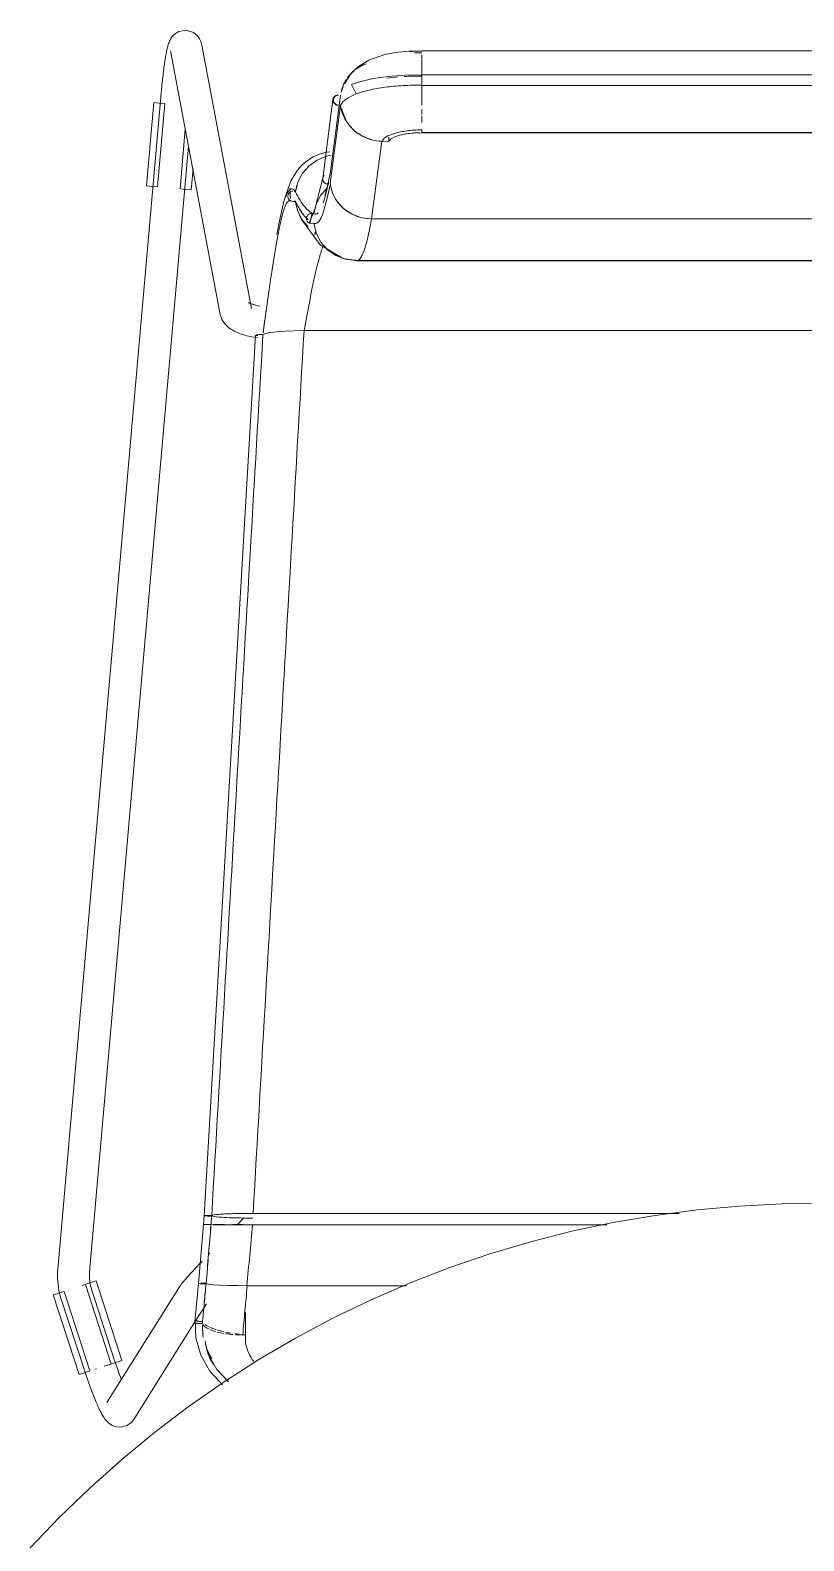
# Model space of a CAD drawing. Header units: millimetres. Extents: x 155927 to 326028, y -36033 to 97293.
# Drawn here: x 220294 to 220585, y 32156 to 32726 of the extents above; entities that cross this region are included whole.
import ezdxf

# ---------------------------------------------------------------- set-up
doc = ezdxf.new("R2010")
doc.units = ezdxf.units.MM
doc.header["$MEASUREMENT"] = 0
doc.layers.add('I-FURN', color=8, linetype='CONTINUOUS', lineweight=9)

msp = doc.modelspace()

# ---------------------------------------------------------------- linework, layer by layer
at = {"layer": 'I-FURN'}
for p, q in [((220348.02, 32724.24), (220347.16, 32723.34)), ((220349.67, 32725.29), (220348.02, 32724.24)), ((220352.43, 32725.77), (220349.67, 32725.29)), ((220355.18, 32724.94), (220352.43, 32725.77)), ((220355.18, 32724.94), (220356.76, 32723.61)), ((220345.2, 32718.29), (220345.11, 32717.83)), ((220345.3, 32718.73), (220345.2, 32718.29)), ((220345.4, 32719.16), (220345.3, 32718.73)), ((220345.51, 32719.57), (220345.4, 32719.16)), ((220345.62, 32719.97), (220345.51, 32719.57)), ((220345.73, 32720.37), (220345.62, 32719.97)), ((220345.85, 32720.77), (220345.73, 32720.37)), ((220346, 32721.17), (220345.85, 32720.77)), ((220346.17, 32721.6), (220346, 32721.17)), ((220346.38, 32722.07), (220346.17, 32721.6)), ((220346.68, 32722.63), (220346.38, 32722.07)), ((220347.16, 32723.34), (220346.68, 32722.63)), ((220356.76, 32723.61), (220357.51, 32722.53)), ((220357.51, 32722.53), (220357.88, 32721.73)), ((220357.88, 32721.73), (220358.1, 32721.11)), ((220358.1, 32721.11), (220358.23, 32720.59)), ((220358.23, 32720.59), (220358.32, 32720.18)), ((220377.14, 32620.89), (220358.32, 32720.18)), ((220344.27, 32712.88), (220344.18, 32712.25)), ((220344.36, 32713.5), (220344.27, 32712.88)), ((220344.45, 32714.1), (220344.36, 32713.5)), ((220344.54, 32714.69), (220344.45, 32714.1)), ((220344.64, 32715.26), (220344.54, 32714.69)), ((220344.73, 32715.81), (220344.64, 32715.26)), ((220344.82, 32716.34), (220344.73, 32715.81)), ((220344.92, 32716.86), (220344.82, 32716.34)), ((220345.01, 32717.35), (220344.92, 32716.86)), ((220345.11, 32717.83), (220345.01, 32717.35)), ((220346.53, 32717.94), (220365.34, 32618.65)), ((220421.29, 32714.45), (220417.41, 32712.06)), ((220427.34, 32716.58), (220421.29, 32714.45)), ((220431.38, 32717.37), (220427.34, 32716.58)), ((220436.2, 32717.88), (220431.38, 32717.37)), ((220441.23, 32717.99), (220436.2, 32717.88)), ((220441.23, 32717.99), (220441.23, 32717.82)), ((220736.08, 32717.99), (220441.23, 32717.99)), ((220441.23, 32717.69), (220441.23, 32717.97)), ((220441.23, 32714.75), (220441.23, 32716.5)), ((220441.23, 32711.89), (220441.23, 32714.47)), ((220343.5, 32706.72), (220343.43, 32705.98)), ((220343.58, 32707.44), (220343.5, 32706.72)), ((220343.66, 32708.16), (220343.58, 32707.44)), ((220343.75, 32708.87), (220343.66, 32708.16)), ((220343.83, 32709.57), (220343.75, 32708.87)), ((220343.92, 32710.26), (220343.83, 32709.57)), ((220344, 32710.93), (220343.92, 32710.26)), ((220344.09, 32711.6), (220344, 32710.93)), ((220344.18, 32712.25), (220344.09, 32711.6)), ((220414.93, 32709.77), (220412.26, 32705.87)), ((220417.41, 32712.06), (220414.93, 32709.77)), ((220422.94, 32707.53), (220418.25, 32706.43)), ((220428.56, 32708.37), (220422.94, 32707.53)), ((220434.69, 32708.86), (220428.56, 32708.37)), ((220441.23, 32708.95), (220434.69, 32708.86)), ((220441.23, 32711.73), (220441.23, 32708.71)), ((220441.23, 32708.71), (220441.23, 32711.72)), ((220736.08, 32708.95), (220441.23, 32708.95)), ((220441.23, 32705.1), (220441.23, 32708.95)), ((220441.23, 32708.95), (220441.23, 32708.88)), ((220441.23, 32708.88), (220441.23, 32708.69)), ((220441.23, 32708.69), (220441.23, 32708.38)), ((220441.23, 32708.38), (220441.23, 32707.99)), ((220441.23, 32707.99), (220441.23, 32707.54)), ((220441.23, 32707.54), (220441.23, 32707.05)), ((220441.23, 32707.05), (220441.23, 32706.55)), ((220343.05, 32702.09), (220304.1, 32258.77)), ((220343.07, 32702.25), (220343.05, 32702.09)), ((220343.13, 32703), (220343.07, 32702.25)), ((220343.2, 32703.75), (220343.13, 32703)), ((220343.28, 32704.5), (220343.2, 32703.75)), ((220343.35, 32705.25), (220343.28, 32704.5)), ((220343.43, 32705.98), (220343.35, 32705.25)), ((220410.61, 32701.24), (220406.77, 32671.55)), ((220412.26, 32705.87), (220412.16, 32705.67)), ((220418.25, 32706.43), (220414.8, 32705.27)), ((220414.8, 32705.27), (220416.56, 32701.73)), ((220441.23, 32706.55), (220441.23, 32706.07)), ((220441.23, 32706.07), (220441.23, 32705.66)), ((220441.23, 32705.66), (220441.23, 32705.33)), ((220441.23, 32705.33), (220441.23, 32705.1)), ((220441.23, 32705.02), (220441.23, 32701.21)), ((220441.23, 32701.21), (220441.23, 32705.02)), ((220441.23, 32704.99), (220736.08, 32704.99)), ((220337.48, 32667.08), (220340.24, 32698.49)), ((220340.24, 32698.49), (220342.28, 32698.31)), ((220341.71, 32666.7), (220344.47, 32698.11)), ((220342.28, 32698.31), (220344.34, 32698.13)), ((220407.77, 32699.68), (220403.92, 32669.91)), ((220410.59, 32697.7), (220406.75, 32668)), ((220410.16, 32697.71), (220409.84, 32695.27)), ((220441.23, 32697.46), (220441.23, 32701.01)), ((220441.23, 32693.99), (220441.23, 32695.83)), ((220441.23, 32691), (220441.23, 32693.47)), ((220352.13, 32688.44), (220350.16, 32665.96)), ((220428.87, 32685.5), (220428.87, 32683.83)), ((220428.87, 32683.83), (220429.51, 32684.69)), ((220429.51, 32684.69), (220430.86, 32685.48)), ((220430.86, 32685.48), (220432.85, 32686.15)), ((220432.85, 32686.15), (220435.34, 32686.66)), ((220435.34, 32686.66), (220438.19, 32686.98)), ((220438.19, 32686.98), (220441.23, 32687.09)), ((220736.08, 32687.15), (220441.23, 32687.15)), ((220441.23, 32687.09), (220736.08, 32687.09)), ((220316.06, 32257.72), (220353.34, 32682.07)), ((220402.73, 32679.1), (220400.36, 32678.07)), ((220405.37, 32678.24), (220401.86, 32676.84)), ((220405.23, 32679.76), (220402.73, 32679.1)), ((220406.65, 32679.9), (220405.23, 32679.76)), ((220407.11, 32678.61), (220405.37, 32678.24)), ((220405.38, 32678.24), (220407.12, 32678.61)), ((220422.3, 32654.62), (220426.16, 32683.9)), ((220426.16, 32683.9), (220428.87, 32683.83)), ((220354.39, 32665.59), (220355.08, 32673.48)), ((220394.45, 32673.05), (220391.94, 32668.93)), ((220396.18, 32675.01), (220394.45, 32673.05)), ((220398.16, 32676.69), (220396.18, 32675.01)), ((220398.78, 32674.67), (220396.29, 32671.84)), ((220400.36, 32678.07), (220398.16, 32676.69)), ((220401.86, 32676.84), (220398.78, 32674.67)), ((220339.52, 32666.9), (220337.48, 32667.08)), ((220341.59, 32666.71), (220339.52, 32666.9)), ((220391.94, 32668.93), (220389.27, 32661.31)), ((220394.55, 32668.52), (220393.65, 32664.89)), ((220393.65, 32664.89), (220394.17, 32667.37)), ((220396.29, 32671.84), (220394.55, 32668.52)), ((220403.93, 32669.98), (220400.97, 32658.37)), ((220403.97, 32670.14), (220403.91, 32669.67)), ((220403.91, 32669.67), (220403.97, 32669.2)), ((220404.16, 32670.58), (220403.97, 32670.14)), ((220403.97, 32669.2), (220404.16, 32668.76)), ((220404.45, 32670.97), (220404.16, 32670.58)), ((220404.16, 32668.76), (220404.46, 32668.38)), ((220404.46, 32668.38), (220404.84, 32668.08)), ((220404.84, 32668.08), (220405.29, 32667.89)), ((220405.29, 32667.89), (220405.78, 32667.81)), ((220405.52, 32666.04), (220406.89, 32672.33)), ((220405.78, 32667.81), (220406.28, 32667.84)), ((220406.75, 32668), (220406.85, 32667.33)), ((220352.34, 32665.77), (220350.28, 32665.95)), ((220354.39, 32665.59), (220352.34, 32665.77)), ((220389.27, 32661.31), (220387.38, 32652.79)), ((220390.85, 32663.67), (220390.77, 32663.19)), ((220390.77, 32663.19), (220390.83, 32662.7)), ((220390.78, 32663.19), (220390.85, 32663.67)), ((220390.84, 32662.7), (220390.78, 32663.19)), ((220390.83, 32662.7), (220391.02, 32662.24)), ((220391.02, 32662.24), (220390.84, 32662.7)), ((220390.85, 32663.67), (220391.05, 32664.13)), ((220391.04, 32664.13), (220390.85, 32663.67)), ((220391.31, 32661.84), (220391.02, 32662.24)), ((220391.02, 32662.24), (220391.3, 32661.84)), ((220391.34, 32664.52), (220391.04, 32664.13)), ((220391.05, 32664.13), (220391.35, 32664.52)), ((220391.3, 32661.84), (220391.68, 32661.52)), ((220391.69, 32661.52), (220391.31, 32661.84)), ((220391.73, 32664.83), (220391.34, 32664.52)), ((220391.35, 32664.52), (220391.73, 32664.83)), ((220392.74, 32665.81), (220391.58, 32666.14)), ((220391.58, 32666.14), (220391.77, 32662.29)), ((220391.68, 32661.52), (220392.13, 32661.31)), ((220392.14, 32661.32), (220391.69, 32661.52)), ((220391.73, 32664.83), (220392.19, 32665.02)), ((220392.19, 32665.02), (220391.73, 32664.83)), ((220392.13, 32661.31), (220392.63, 32661.22)), ((220392.63, 32661.23), (220392.14, 32661.32)), ((220392.19, 32665.02), (220392.68, 32665.1)), ((220392.68, 32665.1), (220392.19, 32665.02)), ((220393.13, 32661.26), (220392.63, 32661.23)), ((220392.63, 32661.22), (220393.13, 32661.25)), ((220393.6, 32661.41), (220393.13, 32661.26)), ((220393.13, 32661.25), (220393.6, 32661.4)), ((220393.65, 32664.89), (220393.18, 32665.06)), ((220393.18, 32665.05), (220393.65, 32664.89)), ((220394.39, 32657.79), (220393.6, 32661.41)), ((220393.6, 32661.4), (220394.38, 32657.79)), ((220403.26, 32663.63), (220401.5, 32660.24)), ((220405.76, 32666.51), (220403.26, 32663.63)), ((220404.76, 32663.6), (220405.52, 32666.04)), ((220409.38, 32661.24), (220411.87, 32658.49)), ((220394.38, 32657.79), (220396.02, 32654.47)), ((220396.03, 32654.47), (220394.39, 32657.79)), ((220395.97, 32654.39), (220395.08, 32656.14)), ((220398.02, 32655.72), (220397.83, 32655.26)), ((220397.84, 32655.26), (220398.03, 32655.72)), ((220398.32, 32656.12), (220398.02, 32655.72)), ((220398.03, 32655.72), (220398.32, 32656.12)), ((220398.32, 32656.12), (220398.7, 32656.44)), ((220398.7, 32656.44), (220398.32, 32656.12)), ((220398.7, 32656.44), (220399.15, 32656.64)), ((220399.15, 32656.64), (220398.7, 32656.44)), ((220400.97, 32658.37), (220398.8, 32653.05)), ((220399.93, 32656.81), (220399.1, 32652.91)), ((220399.15, 32656.64), (220399.64, 32656.72)), ((220399.64, 32656.72), (220399.15, 32656.64)), ((220399.64, 32656.72), (220400.14, 32656.68)), ((220400.14, 32656.68), (220399.64, 32656.72)), ((220400.14, 32656.68), (220400.61, 32656.52)), ((220400.61, 32656.52), (220400.14, 32656.68)), ((220401.5, 32660.24), (220400.61, 32656.52)), ((220411.87, 32658.49), (220414.98, 32656.42)), ((220414.98, 32656.42), (220418.53, 32655.1)), ((220387.38, 32652.79), (220386.64, 32648.72)), ((220402.96, 32644.85), (220395.97, 32654.39)), ((220396.02, 32654.47), (220398.43, 32651.63)), ((220398.43, 32651.63), (220396.03, 32654.47)), ((220397.77, 32654.77), (220397.84, 32655.26)), ((220397.83, 32655.26), (220397.77, 32654.77)), ((220397.84, 32654.28), (220397.77, 32654.77)), ((220397.77, 32654.77), (220397.83, 32654.28)), ((220397.83, 32654.28), (220398.02, 32653.82)), ((220398.03, 32653.82), (220397.84, 32654.28)), ((220398.02, 32653.82), (220398.32, 32653.41)), ((220398.32, 32653.42), (220398.03, 32653.82)), ((220398.7, 32653.1), (220398.32, 32653.42)), ((220398.32, 32653.41), (220398.7, 32653.1)), ((220399.15, 32652.9), (220398.7, 32653.1)), ((220398.7, 32653.1), (220399.15, 32652.9)), ((220399.64, 32652.82), (220399.15, 32652.9)), ((220399.15, 32652.9), (220399.64, 32652.81)), ((220400.14, 32652.86), (220399.64, 32652.82)), ((220399.64, 32652.81), (220400.14, 32652.85)), ((220400.61, 32653.02), (220400.14, 32652.86)), ((220400.14, 32652.85), (220400.61, 32653.01)), ((220400.61, 32653.01), (220401.5, 32649.3)), ((220418.53, 32655.1), (220422.3, 32654.62)), ((220755.01, 32654.62), (220422.3, 32654.62)), ((220422.3, 32654.62), (220755.01, 32654.62)), ((220401.5, 32649.3), (220403.26, 32645.91)), ((220403.26, 32645.91), (220401.51, 32649.3)), ((220411.61, 32639.74), (220402.96, 32644.85)), ((220405.77, 32643.04), (220403.26, 32645.91)), ((220403.26, 32645.91), (220405.76, 32643.03)), ((220405.76, 32643.03), (220408.9, 32640.86)), ((220408.9, 32640.87), (220405.77, 32643.04)), ((220411.76, 32639.67), (220408.59, 32641.04)), ((220412.47, 32639.5), (220408.9, 32640.87)), ((220408.9, 32640.86), (220412.47, 32639.5)), ((220416.8, 32638.87), (220411.76, 32639.67)), ((220416.26, 32639.03), (220412.47, 32639.5)), ((220412.47, 32639.5), (220416.26, 32639.02)), ((220761.05, 32639.02), (220416.26, 32639.02)), ((220416.26, 32639.02), (220761.05, 32639.02)), ((220416.8, 32638.87), (220721.6, 32638.87)), ((220375.92, 32623.12), (220375.94, 32623.1)), ((220375.94, 32623.1), (220376.01, 32623.06)), ((220376.01, 32623.06), (220376.1, 32623.01)), ((220376.1, 32623.01), (220376.25, 32622.94)), ((220376.25, 32622.94), (220376.45, 32622.85)), ((220376.45, 32622.85), (220376.68, 32622.75)), ((220376.68, 32622.75), (220376.95, 32622.65)), ((220376.95, 32622.65), (220377.25, 32622.55)), ((220377.25, 32622.55), (220377.59, 32622.44)), ((220377.59, 32622.44), (220377.95, 32622.33)), ((220377.95, 32622.33), (220378.35, 32622.22)), ((220378.35, 32622.22), (220378.77, 32622.12)), ((220378.77, 32622.12), (220379.21, 32622.01)), ((220379.21, 32622.01), (220379.68, 32621.91)), ((220379.68, 32621.91), (220380.18, 32621.81)), ((220365.34, 32618.65), (220365.6, 32617.66)), ((220365.6, 32617.66), (220365.97, 32616.77)), ((220365.97, 32616.77), (220366.4, 32615.98)), ((220366.4, 32615.98), (220366.89, 32615.29)), ((220359.25, 32278.9), (220378.54, 32610.8)), ((220366.89, 32615.29), (220367.4, 32614.69)), ((220367.4, 32614.69), (220367.92, 32614.18)), ((220367.92, 32614.18), (220368.45, 32613.72)), ((220368.45, 32613.72), (220368.98, 32613.32)), ((220368.98, 32613.32), (220369.52, 32612.96)), ((220369.52, 32612.96), (220370.06, 32612.64)), ((220370.06, 32612.64), (220370.59, 32612.35)), ((220370.59, 32612.35), (220371.14, 32612.08)), ((220371.14, 32612.08), (220371.7, 32611.82)), ((220371.7, 32611.82), (220372.28, 32611.59)), ((220372.28, 32611.59), (220372.86, 32611.37)), ((220372.86, 32611.37), (220373.45, 32611.16)), ((220373.45, 32611.16), (220374.05, 32610.97)), ((220374.05, 32610.97), (220374.67, 32610.79)), ((220374.67, 32610.79), (220375.3, 32610.61)), ((220375.3, 32610.61), (220375.94, 32610.45)), ((220375.94, 32610.45), (220376.6, 32610.3)), ((220376.6, 32610.3), (220377.27, 32610.16)), ((220377.27, 32610.16), (220377.95, 32610.02)), ((220377.95, 32610.02), (220378.64, 32609.9)), ((220378.54, 32610.81), (220378.6, 32610.75)), ((220378.6, 32610.75), (220378.54, 32610.8)), ((220379.07, 32610.66), (220378.78, 32610.7)), ((220378.79, 32610.7), (220379.08, 32610.66)), ((220379.1, 32610.95), (220378.8, 32610.91)), ((220378.8, 32610.91), (220379.1, 32610.95)), ((220379.45, 32610.62), (220379.07, 32610.66)), ((220379.08, 32610.66), (220379.45, 32610.62)), ((220379.49, 32610.99), (220379.1, 32610.95)), ((220379.1, 32610.95), (220379.48, 32610.99)), ((220379.48, 32610.99), (220379.94, 32611.01)), ((220379.94, 32611.01), (220379.49, 32610.99)), ((220380.44, 32611.02), (220379.94, 32611.01)), ((220379.94, 32611.01), (220380.43, 32611.02)), ((220380.43, 32611.02), (220380.93, 32611.01)), ((220380.93, 32611.01), (220380.44, 32611.02)), ((220381.4, 32610.99), (220380.93, 32611.01)), ((220380.93, 32611.01), (220381.4, 32610.99)), ((220382.31, 32611.39), (220381.4, 32610.99)), ((220381.4, 32610.99), (220382.31, 32611.39)), ((220384.05, 32611.76), (220382.31, 32611.39)), ((220382.31, 32611.39), (220384.04, 32611.76)), ((220384.05, 32611.76), (220386.51, 32612.07)), ((220386.55, 32612.07), (220384.05, 32611.76)), ((220386.54, 32612.07), (220389.6, 32612.31)), ((220389.65, 32612.31), (220386.55, 32612.07)), ((220389.65, 32612.31), (220393.12, 32612.46)), ((220393.19, 32612.46), (220389.65, 32612.31)), ((220393.18, 32612.46), (220396.88, 32612.52)), ((220396.95, 32612.52), (220393.19, 32612.46)), ((220780.35, 32612.52), (220396.95, 32612.52)), ((220396.95, 32612.52), (220780.43, 32612.52)), ((220378.64, 32609.9), (220379.35, 32609.78)), ((220370.35, 32279.69), (220367.22, 32279.56)), ((220373.92, 32279.76), (220370.35, 32279.69)), ((220377.7, 32279.79), (220373.92, 32279.76)), ((220538.28, 32279.79), (220377.7, 32279.79)), ((220377.7, 32279.79), (220538.28, 32279.79)), ((220545.06, 32281.1), (220529.19, 32279.04)), ((220560.99, 32282.53), (220545.06, 32281.1)), ((220576.97, 32283.32), (220560.99, 32282.53)), ((220592.97, 32283.46), (220576.97, 32283.32)), ((220357.15, 32253.34), (220358.97, 32275.54)), ((220359.04, 32275.54), (220358.97, 32275.54)), ((220358.97, 32275.54), (220359.04, 32275.53)), ((220359.24, 32278.9), (220358.98, 32275.54)), ((220359.04, 32275.53), (220358.98, 32275.54)), ((220358.98, 32275.54), (220359.04, 32275.54)), ((220359.04, 32275.54), (220359.23, 32275.54)), ((220359.23, 32275.54), (220359.04, 32275.54)), ((220359.23, 32275.53), (220359.04, 32275.53)), ((220359.04, 32275.53), (220359.23, 32275.53)), ((220359.23, 32275.54), (220359.53, 32275.54)), ((220359.52, 32275.54), (220359.23, 32275.54)), ((220359.52, 32275.53), (220359.23, 32275.53)), ((220359.23, 32275.53), (220359.52, 32275.53)), ((220359.31, 32278.92), (220359.25, 32278.9)), ((220359.25, 32278.9), (220359.32, 32278.87)), ((220359.5, 32278.95), (220359.31, 32278.92)), ((220359.32, 32278.87), (220359.51, 32278.84)), ((220359.79, 32278.97), (220359.5, 32278.95)), ((220359.51, 32278.84), (220359.8, 32278.82)), ((220359.91, 32275.54), (220359.52, 32275.54)), ((220359.9, 32275.53), (220359.52, 32275.53)), ((220359.52, 32275.53), (220359.9, 32275.53)), ((220359.53, 32275.54), (220359.91, 32275.54)), ((220360.18, 32278.99), (220359.79, 32278.97)), ((220359.8, 32278.82), (220360.18, 32278.8)), ((220360.36, 32275.53), (220359.9, 32275.53)), ((220359.9, 32275.53), (220360.35, 32275.53)), ((220359.91, 32275.54), (220360.36, 32275.54)), ((220360.36, 32275.54), (220359.91, 32275.54)), ((220360.63, 32279), (220360.18, 32278.99)), ((220360.18, 32278.8), (220360.63, 32278.79)), ((220360.35, 32275.53), (220360.84, 32275.53)), ((220360.36, 32275.54), (220360.85, 32275.54)), ((220360.85, 32275.54), (220360.36, 32275.54)), ((220360.85, 32275.53), (220360.36, 32275.53)), ((220361.12, 32279.01), (220360.63, 32279)), ((220360.63, 32278.79), (220361.12, 32278.78)), ((220360.84, 32275.53), (220361.34, 32275.53)), ((220360.85, 32275.54), (220361.35, 32275.54)), ((220361.35, 32275.54), (220360.85, 32275.54)), ((220361.34, 32275.53), (220360.85, 32275.53)), ((220361.61, 32279), (220361.12, 32279.01)), ((220361.12, 32278.78), (220361.62, 32278.79)), ((220361.81, 32275.53), (220361.34, 32275.53)), ((220361.34, 32275.53), (220361.81, 32275.53)), ((220361.35, 32275.54), (220361.82, 32275.54)), ((220361.82, 32275.54), (220361.35, 32275.54)), ((220362.08, 32279), (220361.61, 32279)), ((220361.62, 32278.79), (220362.09, 32278.8)), ((220362.7, 32275.51), (220361.81, 32275.53)), ((220361.81, 32275.53), (220362.7, 32275.51)), ((220362.97, 32279.21), (220362.08, 32279)), ((220362.09, 32278.8), (220362.99, 32278.59)), ((220364.44, 32275.5), (220362.7, 32275.51)), ((220362.7, 32275.51), (220364.45, 32275.5)), ((220364.46, 32275.57), (220362.71, 32275.56)), ((220362.72, 32275.56), (220364.47, 32275.57)), ((220364.72, 32279.4), (220362.97, 32279.21)), ((220362.99, 32278.59), (220364.74, 32278.39)), ((220366.95, 32275.49), (220364.45, 32275.5)), ((220364.45, 32275.5), (220366.95, 32275.49)), ((220366.96, 32275.58), (220364.46, 32275.57)), ((220364.47, 32275.57), (220366.97, 32275.58)), ((220367.22, 32279.56), (220364.72, 32279.4)), ((220364.74, 32278.39), (220367.24, 32278.23)), ((220370.08, 32275.48), (220366.95, 32275.49)), ((220366.95, 32275.49), (220370.08, 32275.48)), ((220367.24, 32278.23), (220370.36, 32278.11)), ((220373.65, 32275.48), (220370.08, 32275.48)), ((220370.08, 32275.48), (220373.65, 32275.48)), ((220370.09, 32275.59), (220373.65, 32275.6)), ((220373.65, 32275.6), (220370.09, 32275.59)), ((220370.36, 32278.11), (220373.91, 32278.03)), ((220374.21, 32278.15), (220371.64, 32275.48)), ((220377.44, 32275.47), (220373.65, 32275.48)), ((220373.65, 32275.48), (220377.44, 32275.47)), ((220373.91, 32278.03), (220377.59, 32278)), ((220511.18, 32275.47), (220377.44, 32275.47)), ((220377.44, 32275.47), (220511.18, 32275.47)), ((220513.42, 32276.35), (220497.77, 32273.02)), ((220529.19, 32279.04), (220513.42, 32276.35)), ((220482.27, 32269.08), (220466.93, 32264.52)), ((220497.77, 32273.02), (220482.27, 32269.08)), ((220360.88, 32264.29), (220361.36, 32264.8)), ((220466.93, 32264.52), (220451.79, 32259.34)), ((220304.02, 32257.63), (220303.99, 32256.49)), ((220304.1, 32258.77), (220304.02, 32257.63)), ((220315.99, 32256.38), (220316.01, 32257.04)), ((220316.01, 32257.04), (220316.05, 32257.7)), ((220316.05, 32257.7), (220316.06, 32257.72)), ((220353.66, 32256.57), (220354.01, 32256.95)), ((220354.01, 32256.95), (220354.36, 32257.34)), ((220354.36, 32257.34), (220354.73, 32257.74)), ((220354.73, 32257.74), (220355.11, 32258.16)), ((220355.11, 32258.16), (220355.5, 32258.58)), ((220355.5, 32258.58), (220355.91, 32259.01)), ((220355.91, 32259.01), (220356.32, 32259.46)), ((220356.32, 32259.46), (220356.74, 32259.91)), ((220356.74, 32259.91), (220357.17, 32260.38)), ((220357.17, 32260.38), (220357.62, 32260.85)), ((220357.62, 32260.85), (220358.06, 32261.32)), ((220358.06, 32261.32), (220358.52, 32261.81)), ((220451.79, 32259.34), (220436.87, 32253.57)), ((220303.99, 32256.49), (220304.01, 32255.35)), ((220304.01, 32255.35), (220304.07, 32254.21)), ((220304.07, 32254.21), (220304.17, 32253.07)), ((220304.17, 32253.07), (220304.32, 32251.94)), ((220304.32, 32251.94), (220304.52, 32250.81)), ((220313.24, 32252.59), (220314.4, 32252.97)), ((220314.5, 32253), (220324.19, 32222.99)), ((220314.62, 32253.04), (220316.59, 32253.67)), ((220316, 32255.71), (220315.99, 32256.38)), ((220316.04, 32255.05), (220316, 32255.71)), ((220316.1, 32254.39), (220316.04, 32255.05)), ((220316.19, 32253.74), (220316.1, 32254.39)), ((220316.3, 32253.09), (220316.19, 32253.74)), ((220316.44, 32252.44), (220316.3, 32253.09)), ((220316.61, 32251.8), (220316.44, 32252.44)), ((220316.59, 32253.67), (220318.54, 32254.3)), ((220316.8, 32251.16), (220316.61, 32251.8)), ((220328.23, 32224.3), (220318.54, 32254.3)), ((220349.9, 32252.07), (220322.59, 32208.48)), ((220349.9, 32252.07), (220350.11, 32252.39)), ((220350.11, 32252.39), (220350.29, 32252.65)), ((220350.29, 32252.65), (220350.47, 32252.88)), ((220350.47, 32252.88), (220350.64, 32253.1)), ((220350.64, 32253.1), (220350.82, 32253.32)), ((220350.82, 32253.32), (220351.01, 32253.55)), ((220351.01, 32253.55), (220351.21, 32253.8)), ((220351.21, 32253.8), (220351.43, 32254.05)), ((220351.43, 32254.05), (220351.66, 32254.31)), ((220351.66, 32254.31), (220351.9, 32254.59)), ((220351.9, 32254.59), (220352.16, 32254.89)), ((220352.16, 32254.89), (220352.43, 32255.2)), ((220352.43, 32255.2), (220352.72, 32255.52)), ((220352.72, 32255.52), (220353.02, 32255.86)), ((220353.02, 32255.86), (220353.33, 32256.21)), ((220353.33, 32256.21), (220353.66, 32256.57)), ((220355.72, 32238.84), (220357.14, 32253.34)), ((220357.21, 32253.36), (220357.14, 32253.34)), ((220357.14, 32253.34), (220357.21, 32253.31)), ((220357.15, 32253.34), (220357.21, 32253.36)), ((220357.22, 32253.31), (220357.15, 32253.34)), ((220357.4, 32253.39), (220357.21, 32253.36)), ((220357.21, 32253.36), (220357.4, 32253.39)), ((220357.21, 32253.31), (220357.4, 32253.29)), ((220357.69, 32253.41), (220357.4, 32253.39)), ((220357.4, 32253.39), (220357.69, 32253.41)), ((220357.4, 32253.29), (220357.7, 32253.26)), ((220357.7, 32253.26), (220357.41, 32253.29)), ((220357.7, 32253.26), (220358.08, 32253.25)), ((220358.09, 32253.25), (220357.7, 32253.26)), ((220358.52, 32253.43), (220358.07, 32253.42)), ((220358.07, 32253.42), (220358.53, 32253.43)), ((220358.08, 32253.25), (220358.54, 32253.24)), ((220358.54, 32253.24), (220358.09, 32253.25)), ((220359.01, 32253.44), (220358.52, 32253.43)), ((220358.53, 32253.43), (220359.02, 32253.44)), ((220358.54, 32253.24), (220359.03, 32253.23)), ((220359.03, 32253.23), (220358.54, 32253.24)), ((220359.51, 32253.44), (220359.01, 32253.44)), ((220359.02, 32253.44), (220359.51, 32253.44)), ((220359.03, 32253.23), (220359.52, 32253.24)), ((220359.53, 32253.24), (220359.03, 32253.23)), ((220359.98, 32253.43), (220359.51, 32253.44)), ((220359.51, 32253.44), (220359.98, 32253.43)), ((220359.52, 32253.24), (220359.99, 32253.24)), ((220360, 32253.24), (220359.53, 32253.24)), ((220359.99, 32253.24), (220360.89, 32253.05)), ((220360.88, 32253.05), (220360, 32253.24)), ((220362.6, 32252.87), (220360.89, 32253.05)), ((220360.89, 32253.05), (220362.62, 32252.87)), ((220365.06, 32252.72), (220362.62, 32252.87)), ((220362.62, 32252.87), (220365.1, 32252.72)), ((220368.13, 32252.61), (220365.1, 32252.72)), ((220365.1, 32252.72), (220368.2, 32252.61)), ((220371.64, 32252.53), (220368.2, 32252.61)), ((220368.2, 32252.61), (220371.63, 32252.53)), ((220371.73, 32252.53), (220375.49, 32252.51)), ((220375.37, 32252.51), (220371.73, 32252.53)), ((220375.49, 32252.51), (220435.61, 32252.51)), ((220435.61, 32252.51), (220375.49, 32252.51)), ((220436.87, 32253.57), (220422.19, 32247.2)), ((220302.39, 32249.09), (220304.34, 32249.72)), ((220312.08, 32219.08), (220302.39, 32249.09)), ((220304.34, 32249.72), (220306.31, 32250.36)), ((220304.52, 32250.81), (220304.76, 32249.7)), ((220304.76, 32249.7), (220305.04, 32248.59)), ((220305.04, 32248.59), (220305.37, 32247.5)), ((220305.37, 32247.5), (220305.39, 32247.46)), ((220305.39, 32247.46), (220314.1, 32220.64)), ((220316.12, 32220.39), (220306.43, 32250.39)), ((220325.51, 32224.35), (220316.8, 32251.16)), ((220356.03, 32239.25), (220360.07, 32245.7)), ((220422.19, 32247.2), (220407.78, 32240.26)), ((220374.79, 32242.46), (220374.79, 32232.71)), ((220407.78, 32240.26), (220393.66, 32232.74)), ((220332.76, 32202.11), (220355.79, 32238.88)), ((220355.85, 32239.74), (220356.13, 32232.83)), ((220356.13, 32232.83), (220358.01, 32226.31)), ((220374.84, 32233.95), (220373.8, 32233.95)), ((220393.66, 32232.74), (220379.85, 32224.66)), ((220321.61, 32222.16), (220324.09, 32222.96)), ((220326.28, 32223.67), (220324.31, 32223.03)), ((220325.62, 32224.02), (220325.51, 32224.35)), ((220325.85, 32223.33), (220325.62, 32224.02)), ((220326.08, 32222.64), (220325.85, 32223.33)), ((220328.23, 32224.3), (220326.28, 32223.67)), ((220358.01, 32226.31), (220361.4, 32220.3)), ((220360.71, 32226.71), (220364.08, 32220.88)), ((220379.85, 32224.66), (220366.37, 32216.04)), ((220314.03, 32219.71), (220312.08, 32219.08)), ((220316, 32220.35), (220314.03, 32219.71)), ((220314.25, 32220.18), (220314.1, 32220.64)), ((220314.49, 32219.44), (220314.25, 32220.18)), ((220314.74, 32218.71), (220314.49, 32219.44)), ((220314.99, 32217.97), (220314.74, 32218.71)), ((220315.24, 32217.24), (220314.99, 32217.97)), ((220315.49, 32216.52), (220315.24, 32217.24)), ((220318.07, 32221.02), (220318.72, 32221.23)), ((220326.31, 32221.95), (220326.08, 32222.64)), ((220326.55, 32221.27), (220326.31, 32221.95)), ((220326.78, 32220.6), (220326.55, 32221.27)), ((220327.02, 32219.93), (220326.78, 32220.6)), ((220327.25, 32219.28), (220327.02, 32219.93)), ((220327.49, 32218.63), (220327.25, 32219.28)), ((220327.72, 32217.99), (220327.49, 32218.63)), ((220327.96, 32217.37), (220327.72, 32217.99)), ((220361.4, 32220.3), (220366.14, 32215.15)), ((220364.08, 32220.88), (220368.33, 32216.42)), ((220315.75, 32215.81), (220315.49, 32216.52)), ((220316, 32215.1), (220315.75, 32215.81)), ((220316.26, 32214.4), (220316, 32215.1)), ((220316.51, 32213.71), (220316.26, 32214.4)), ((220316.77, 32213.03), (220316.51, 32213.71)), ((220317.02, 32212.37), (220316.77, 32213.03)), ((220317.27, 32211.72), (220317.02, 32212.37)), ((220317.52, 32211.08), (220317.27, 32211.72)), ((220366.37, 32216.04), (220353.25, 32206.88)), ((220317.78, 32210.45), (220317.52, 32211.08)), ((220318.02, 32209.84), (220317.78, 32210.45)), ((220318.27, 32209.24), (220318.02, 32209.84)), ((220318.52, 32208.67), (220318.27, 32209.24)), ((220318.76, 32208.1), (220318.52, 32208.67)), ((220319, 32207.56), (220318.76, 32208.1)), ((220319.24, 32207.03), (220319, 32207.56)), ((220319.47, 32206.52), (220319.24, 32207.03)), ((220319.7, 32206.03), (220319.47, 32206.52)), ((220319.94, 32205.56), (220319.7, 32206.03)), ((220353.25, 32206.88), (220340.51, 32197.21)), ((220320.17, 32205.1), (220319.94, 32205.56)), ((220320.39, 32204.66), (220320.17, 32205.1)), ((220320.62, 32204.23), (220320.39, 32204.66)), ((220320.85, 32203.82), (220320.62, 32204.23)), ((220321.09, 32203.42), (220320.85, 32203.82)), ((220321.33, 32203.03), (220321.09, 32203.42)), ((220321.59, 32202.65), (220321.33, 32203.03)), ((220321.86, 32202.25), (220321.59, 32202.65)), ((220322.18, 32201.85), (220321.86, 32202.25)), ((220322.55, 32201.43), (220322.18, 32201.85)), ((220323.01, 32200.96), (220322.55, 32201.43)), ((220323.64, 32200.44), (220323.01, 32200.96)), ((220324.55, 32199.88), (220323.64, 32200.44)), ((220331.87, 32200.99), (220330.13, 32199.77)), ((220331.87, 32200.99), (220332.76, 32202.11)), ((220325.93, 32199.35), (220324.55, 32199.88)), ((220327.91, 32199.18), (220325.93, 32199.35)), ((220330.13, 32199.77), (220327.91, 32199.18)), ((220340.51, 32197.21), (220328.16, 32187.04)), ((220328.16, 32187.04), (220316.23, 32176.38)), ((220316.23, 32176.38), (220304.74, 32165.25)), ((220304.74, 32165.25), (220293.7, 32153.67))]:
    msp.add_line(p, q, dxfattribs=at)
for centre, major_axis, ratio, start_param, end_param in [((220441.23, 32713.71), (-12.4, 0), 0.287441, 4.712389, 4.932602), ((220441.23, 32702.24), (0, 15.75), 0.000004, 2.669107, 2.851347), ((220405.87, 32669.67), (1.96, 0), 0.955139, 2.379629, 4.923331), ((220422.43, 32669.69), (15.78, 0), 0.955139, 3.254129, 3.495629), ((220422.43, 32669.69), (15.78, 0), 0.955139, 3.495799, 3.737346), ((220422.43, 32669.69), (15.78, 0), 0.955139, 3.737469, 4.704147)]:
    msp.add_ellipse(centre, major_axis=major_axis, ratio=ratio, start_param=start_param, end_param=end_param, dxfattribs=at)
for points, knots in [([(220420.36, 32713.15), (220419.84, 32712.96), (220418.5, 32712.39), (220417.24, 32711.66), (220416.51, 32711.13)], [0.260519, 0.260519, 0.260519, 0.260519, 0.3333333, 0.4544474, 0.4544474, 0.4544474, 0.4544474]), ([(220412.84, 32707.25), (220412.29, 32706.42), (220411.45, 32704.86), (220411.04, 32703.16), (220410.88, 32702.43)], [0.6971613, 0.6971613, 0.6971613, 0.6971613, 0.8333333, 0.9365189, 0.9365189, 0.9365189, 0.9365189]), ([(220409.74, 32701.28), (220409.6, 32701.29), (220409.37, 32701.27), (220409.08, 32701.2), (220408.82, 32701.11), (220408.5, 32700.92), (220408.18, 32700.63), (220407.95, 32700.28), (220407.81, 32699.92), (220407.76, 32699.62), (220407.76, 32699.34), (220407.79, 32699.08), (220407.86, 32698.83), (220407.98, 32698.57), (220408.17, 32698.26), (220408.49, 32697.94), (220408.89, 32697.7), (220409.24, 32697.58), (220409.51, 32697.54), (220409.67, 32697.52), (220409.74, 32697.51)], [0.1111111, 0.1111111, 0.1111111, 0.1111111, 0.1666667, 0.1944444, 0.2222222, 0.2777778, 0.3333333, 0.3888889, 0.4444444, 0.4791667, 0.5138889, 0.5486111, 0.5833333, 0.6180556, 0.6527778, 0.7222222, 0.7916667, 0.8263889, 0.8611111, 0.8888889, 0.8888889, 0.8888889, 0.8888889]), ([(220409.34, 32697.61), (220409.22, 32697.65), (220408.99, 32697.75), (220408.58, 32698.03), (220408.12, 32698.57), (220407.87, 32699.44), (220408.1, 32700.22), (220408.5, 32700.74), (220408.88, 32701.03), (220409.34, 32701.22), (220409.67, 32701.26), (220409.83, 32701.27)], [-0.8125, -0.8125, -0.8125, -0.8125, -0.765625, -0.71875, -0.625, -0.5, -0.375, -0.3125, -0.25, -0.1875, -0.125, -0.125, -0.125, -0.125]), ([(220416.56, 32701.73), (220417.98, 32702.27), (220421.31, 32703.26), (220427.37, 32704.36), (220434.23, 32704.99), (220438.88, 32705.06), (220441.23, 32705.02)], [0.3397465, 0.3397465, 0.3397465, 0.3397465, 0.5, 0.6666667, 0.8333333, 0.9999948, 0.9999948, 0.9999948, 0.9999948]), ([(220422.62, 32684.45), (220421.39, 32684.78), (220417.87, 32686.2), (220414.56, 32688.67), (220413.43, 32690.82)], [-0.8333333, -0.8333333, -0.8333333, -0.8333333, -0.6666667, -0.3333333, -0.3333333, -0.3333333, -0.3333333]), ([(220400.61, 32653.02), (220401.63, 32652.47), (220403.63, 32654.38), (220405.62, 32662.06), (220406.58, 32667.11)], [0, 0, 0, 0, 0.5, 0.9728145, 0.9728145, 0.9728145, 0.9728145]), ([(220381.48, 32611.57), (220382.47, 32618.93), (220384.48, 32633.98), (220387.5, 32651.95), (220389.94, 32661.17), (220391.36, 32661.53), (220391.77, 32661.5)], [0.0063549, 0.0063549, 0.0063549, 0.0063549, 0.25, 0.5, 0.75, 0.8499411, 0.8499411, 0.8499411, 0.8499411]), ([(220389.88, 32662.68), (220390.11, 32663.31), (220391.37, 32666.22), (220392.63, 32666.45), (220393.65, 32664.89)], [0.6929173, 0.6929173, 0.6929173, 0.6929173, 0.75, 1, 1, 1, 1]), ([(220393.6, 32661.41), (220394.77, 32659), (220396.4, 32656.34), (220398.02, 32654.67), (220398.48, 32654.28)], [0, 0, 0, 0, 0.5, 0.6963068, 0.6963068, 0.6963068, 0.6963068]), ([(220393.65, 32664.89), (220394.81, 32662.49), (220396.9, 32659.06), (220399, 32657.27), (220399.93, 32656.81)], [0, 0, 0, 0, 0.5, 0.9025383, 0.9025383, 0.9025383, 0.9025383]), ([(220416.8, 32638.87), (220417.63, 32638.87), (220419.46, 32641.25), (220421.29, 32648.9), (220422.3, 32654.62)], [0.0892847, 0.0892847, 0.0892847, 0.0892847, 0.5, 1, 1, 1, 1]), ([(220396.95, 32612.52), (220397.93, 32617.91), (220399.87, 32628.69), (220402.31, 32639.4), (220403.77, 32643.65), (220404.25, 32644.8)], [0, 0, 0, 0, 0.25, 0.5, 0.625, 0.625, 0.625, 0.625]), ([(220362.08, 32279), (220362.36, 32279.14), (220363.75, 32279.35), (220367.11, 32279.57), (220370.27, 32279.69), (220373.88, 32279.77), (220376.43, 32279.79), (220377.7, 32279.79)], [-1, -1, -1, -1, -0.666667, -0.5, -0.333333, -0.166667, 0, 0, 0, 0]), ([(220359.24, 32278.9), (220359.25, 32278.91), (220359.38, 32278.94), (220359.77, 32278.97), (220360.16, 32278.99), (220360.62, 32279), (220361.11, 32279.01), (220361.62, 32279.01), (220361.93, 32279), (220362.08, 32279)], [-0.498493, -0.498493, -0.498493, -0.498493, -0.375, -0.3125, -0.25, -0.1875, -0.125, -0.0625, 0, 0, 0, 0]), ([(220361.82, 32275.54), (220361.51, 32271.85), (220361.07, 32266.52), (220360.63, 32261.18), (220360.49, 32259.54)], [0, 0, 0, 0, 0.5, 0.7233886, 0.7233886, 0.7233886, 0.7233886]), ([(220377.59, 32278), (220375.08, 32278), (220371.31, 32278.06), (220367.12, 32278.22), (220363.77, 32278.44), (220362.38, 32278.65), (220362.09, 32278.8)], [-0.996036, -0.996036, -0.996036, -0.996036, -0.6666667, -0.5, -0.3333333, 0, 0, 0, 0]), ([(220358.56, 32238.29), (220358.42, 32238.27), (220358.13, 32238.24), (220357.71, 32238.22), (220357.34, 32238.23), (220357.04, 32238.25), (220356.77, 32238.29), (220356.52, 32238.34), (220356.3, 32238.4), (220356.1, 32238.47), (220355.91, 32238.56), (220355.8, 32238.65), (220355.77, 32238.7)], [0, 0, 0, 0, 0.0555556, 0.1111111, 0.1666667, 0.1944444, 0.2222222, 0.2777778, 0.3055556, 0.3333333, 0.3888889, 0.4444444, 0.4444444, 0.4444444, 0.4444444]), ([(220362.77, 32222.83), (220362.2, 32223.72), (220360.53, 32226.54), (220359.92, 32229.65), (220359.64, 32231.79)], [0.591443, 0.591443, 0.591443, 0.591443, 0.6666667, 0.8236682, 0.8236682, 0.8236682, 0.8236682]), ([(220359.64, 32230.68), (220360.03, 32229.34), (220360.76, 32227.38), (220361.77, 32225.55), (220362.12, 32224.98)], [0.2297626, 0.2297626, 0.2297626, 0.2297626, 0.3333333, 0.3824546, 0.3824546, 0.3824546, 0.3824546]), ([(220377.95, 32224.06), (220377.19, 32224.97), (220375.26, 32227.97), (220374.63, 32231.57), (220374.84, 32233.95)], [0.5, 0.5, 0.5, 0.5, 0.6666667, 1, 1, 1, 1])]:
    msp.add_open_spline(points, degree=3, knots=knots, dxfattribs=at)
for points in [[(220436.63, 32717.71), (220438.1, 32717.84), (220439.65, 32717.91), (220441.23, 32717.9)], [(220415.72, 32710.5), (220414.78, 32709.71), (220413.97, 32708.79), (220413.22, 32707.81)], [(220428.07, 32707.74), (220429.49, 32707.92), (220430.94, 32708.09), (220432.41, 32708.2)], [(220434.63, 32708.32), (220436.81, 32708.43), (220439.01, 32708.46), (220441.23, 32708.42)], [(220410.8, 32697.69), (220411.15, 32698.42), (220412.46, 32699.82), (220414.93, 32701.09), (220416.39, 32701.66)], [(220411.06, 32702.58), (220411.22, 32703.26), (220411.42, 32703.93), (220411.67, 32704.59)], [(220410.59, 32697.7), (220410.74, 32696.46), (220411.32, 32694.08), (220413.09, 32690.74), (220415.62, 32687.9), (220418.76, 32685.71), (220422.36, 32684.3), (220424.86, 32683.94), (220426.16, 32683.9)], [(220412.58, 32692.19), (220411.88, 32693.45), (220411.48, 32694.81), (220411.14, 32696.19)], [(220426.4, 32683.91), (220426.53, 32684.47), (220427.48, 32685.57), (220430.8, 32686.97), (220435.6, 32687.92), (220439.33, 32688.19), (220441.23, 32688.22)], [(220440.39, 32687.14), (220437.61, 32687.08), (220435.07, 32686.72), (220432.85, 32686.2)], [(220404.15, 32660.68), (220404.81, 32662.57), (220405.46, 32665.38), (220406.12, 32668.42)], [(220400.61, 32656.52), (220401.16, 32656.23), (220401.7, 32656.37), (220402.25, 32656.94)], [(220401, 32648.55), (220401.06, 32649.02), (220401.11, 32649.49), (220401.17, 32649.95)], [(220416.26, 32639.03), (220416.44, 32638.92), (220416.62, 32638.87), (220416.8, 32638.87)], [(220381.49, 32611.58), (220381.86, 32614.51), (220382.23, 32617.48), (220382.6, 32620.4)], [(220381.4, 32610.99), (220378.18, 32555.76), (220371.74, 32445.16), (220365.3, 32334.4), (220362.08, 32279)], [(220387.29, 32446.28), (220390.48, 32501.74), (220393.68, 32557.16), (220396.88, 32612.52)], [(220377.7, 32279.79), (220380.9, 32335.32), (220384.09, 32390.84), (220387.29, 32446.28)], [(220362.09, 32278.8), (220361.49, 32278.78), (220359.99, 32278.78), (220359.25, 32278.86), (220359.24, 32278.9)], [(220361.81, 32275.53), (220361.51, 32271.81), (220360.91, 32264.38), (220360.3, 32256.95), (220360, 32253.24)], [(220361.81, 32275.53), (220361.86, 32276.11), (220361.95, 32277.26), (220362.04, 32278.42), (220362.08, 32279)], [(220361.82, 32275.54), (220361.86, 32276.09), (220361.95, 32277.17), (220362.04, 32278.25), (220362.09, 32278.8)], [(220376.41, 32263.98), (220376.75, 32267.81), (220377.09, 32271.64), (220377.44, 32275.47)], [(220375.37, 32252.51), (220375.72, 32256.33), (220376.06, 32260.15), (220376.41, 32263.98)], [(220358.56, 32238.29), (220358.8, 32240.73), (220359.28, 32245.68), (220359.76, 32250.72), (220359.99, 32253.24)], [(220359.28, 32246.35), (220359.51, 32248.63), (220359.74, 32250.93), (220359.96, 32253.24)], [(220373.8, 32233.95), (220374.06, 32236.98), (220374.6, 32243.12), (220375.19, 32249.37), (220375.49, 32252.51)], [(220355.91, 32239.59), (220355.95, 32239.55), (220356.07, 32239.45), (220356.37, 32239.32), (220356.75, 32239.2), (220357.21, 32239.11), (220357.7, 32239.04), (220358.2, 32239.01), (220358.51, 32239.01), (220358.66, 32239.02)], [(220361.11, 32236.12), (220360.42, 32236.44), (220359.27, 32237.14), (220358.71, 32237.9), (220358.56, 32238.29)], [(220358.6, 32237.46), (220358.62, 32236.56), (220358.68, 32235.66), (220358.78, 32234.77)], [(220358.9, 32233.01), (220358.71, 32234.24), (220358.68, 32235.5), (220358.67, 32236.76)], [(220359.57, 32237.93), (220359.98, 32237.61), (220360.5, 32237.29), (220361.14, 32236.98)], [(220361.39, 32236.86), (220362.02, 32236.57), (220362.77, 32236.29), (220363.59, 32236.02)], [(220363.54, 32235.23), (220362.81, 32235.44), (220362.17, 32235.68), (220361.57, 32235.92)], [(220364.01, 32235.87), (220364.82, 32235.62), (220365.69, 32235.39), (220366.61, 32235.17)], [(220366.59, 32234.56), (220365.75, 32234.7), (220364.94, 32234.86), (220364.21, 32235.05)], [(220367.27, 32235.02), (220367.92, 32234.88), (220368.58, 32234.74), (220369.27, 32234.62)], [(220370.08, 32234.12), (220369.18, 32234.2), (220368.29, 32234.3), (220367.44, 32234.42)], [(220370.96, 32234.37), (220371.43, 32234.3), (220371.9, 32234.25), (220372.38, 32234.2)], [(220373.8, 32233.95), (220372.85, 32233.96), (220371.92, 32233.99), (220371.02, 32234.05)], [(220374.82, 32231.86), (220374.77, 32232.56), (220374.78, 32233.26), (220374.84, 32233.95)], [(220368.39, 32216.44), (220367.93, 32216.82), (220367.47, 32217.21), (220367.02, 32217.61)]]:
    msp.add_open_spline(points, degree=3, dxfattribs=at)

doc.saveas('drawing.dxf')
